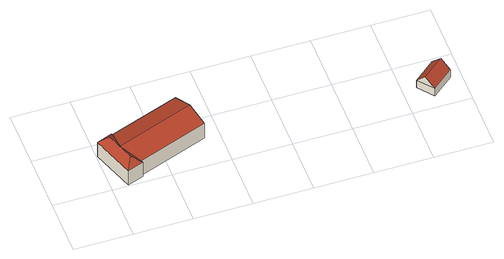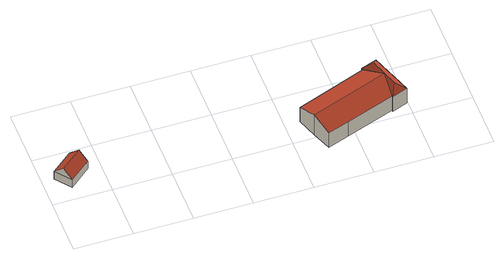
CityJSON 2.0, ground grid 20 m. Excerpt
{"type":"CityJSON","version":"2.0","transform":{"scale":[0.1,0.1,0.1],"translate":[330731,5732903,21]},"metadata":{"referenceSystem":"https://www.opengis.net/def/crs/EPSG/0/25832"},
"CityObjects":{
"building1":{"type":"Building","attributes":{"name":"Großer Oly-Mölls Hof","Gemeindeschluessel":"05170012","Geometrietyp2DReferenz":"3000","function":"31001_1220"},"address":[{"country":"Germany","locality":"Hamminkeln","thoroughfareNumber":"4","thoroughfareName":"Bislicherwald"}],"children":["building1-1","building1-2"]},
"building1-1":{"type":"BuildingPart","attributes":{"roofType":"5000","measuredHeight":9.15},"parents":["building1"],"geometry":[{"type":"Solid","lod":"2","boundaries":[[[[0,1,2,3]],[[4,5,1,0]],[[6,7,5,4]],[[8,9,7,6]],[[10,11,9,8]],[[4,0,3,12,6]],[[8,6,12,10]],[[1,5,7,9,11,2]],[[3,2,11,10]],[[3,10,12]]]],"semantics":{"surfaces":[{"type":"WallSurface"},{"type":"RoofSurface"},{"type":"GroundSurface"},{"type":"ClosureSurface"}],"values":[[0,0,0,0,0,1,1,2,3,3]]}}]},
"building1-2":{"type":"BuildingPart","attributes":{"roofType":"3200","measuredHeight":9.29},"parents":["building1"],"geometry":[{"type":"Solid","lod":"2","boundaries":[[[[13,11,10]],[[14,15,11,13]],[[16,17,15,14]],[[18,19,17,16]],[[20,21,19,18]],[[3,2,21,20]],[[22,18,16,23]],[[16,14,23]],[[20,18,22]],[[11,15,17,19,21,2]],[[10,11,2,3]],[[23,14,13,10,12,3,20,22]],[[10,3,12]]]],"semantics":{"surfaces":[{"type":"WallSurface"},{"type":"RoofSurface"},{"type":"GroundSurface"},{"type":"ClosureSurface"}],"values":[[0,0,0,0,0,0,1,1,1,2,3,1,3]]}}]},
"building2":{"type":"Building","attributes":{"Geometrietyp2DReferenz":"3000","Gemeindeschluessel":"05170012","function":"31001_2463","roofType":"3100","measuredHeight":6.8},"address":[{"country":"Germany","locality":"Hamminkeln","thoroughfareNumber":"2","thoroughfareName":"Bislicherwald"}],"geometry":[{"type":"Solid","lod":"2","boundaries":[[[[24,25,26,27]],[[28,29,25,24]],[[30,31,29,28]],[[27,26,31,30]],[[24,32,28]],[[30,33,27]],[[27,33,32,24]],[[28,32,33,30]],[[25,29,31,26]]]],"semantics":{"surfaces":[{"type":"WallSurface"},{"type":"RoofSurface"},{"type":"GroundSurface"}],"values":[[0,0,0,0,0,0,1,1,2]]}}]}
},
"vertices":[
[223,226,67],[223,226,1],[59,167,1],[59,167,67],[297,252,67],[297,252,1],[322,185,92],[322,185,1],[347,117,67],[347,117,1],[107,29,67],[107,29,1],[57,89,92],
[107,29,68],[109,23,67],[109,23,1],[55,3,67],[55,3,1],[3,151,67],[3,151,1],[57,171,67],[57,171,1],[39,137,94],[73,38,94],
[1088,42,42],[1088,42,8],[1160,101,8],[1160,101,42],[1045,94,42],[1045,94,8],[1117,154,42],[1117,154,8],[1066,68,76],[1138,127,76]
]}
